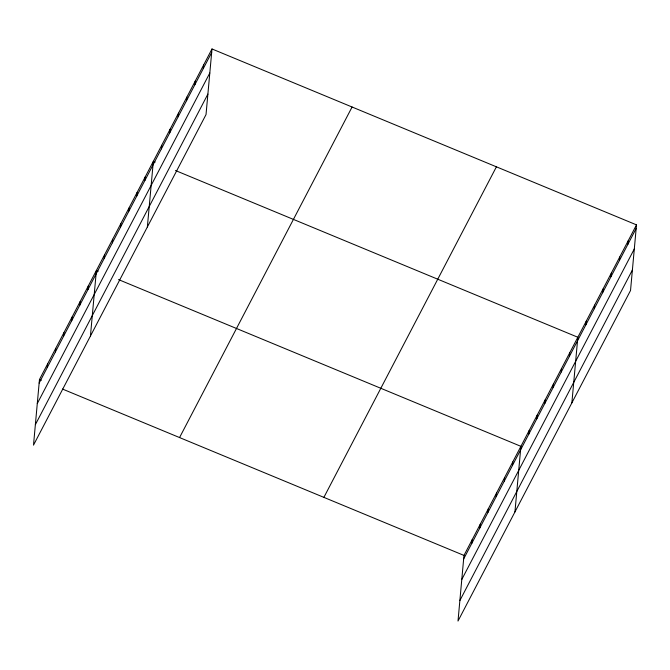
<?xml version="1.0" encoding="UTF-8"?>
<svg xmlns="http://www.w3.org/2000/svg" width="670" height="670" viewBox="0 0 670 670"><rect width="100%" height="100%" fill="white"/><g stroke="black" fill="none" stroke-linecap="round" stroke-linejoin="round"><path stroke-width="1" d="M211.996 48.96L39.471 379.513L33.5 445.131L206.025 114.578L211.996 48.96L636.5 224.869L630.529 290.487L458.004 621.04L463.975 555.422L636.5 224.869M47.277 367.495L47.604 363.927M55.417 351.909L55.736 348.341M63.549 336.332L63.876 332.764M71.682 320.746L72.008 317.178M79.814 305.16L80.14 301.592M87.946 289.582L88.273 286.015M90.433 336.047L96.405 270.429L98.247 271.191M104.219 258.411L104.537 254.843M112.351 242.833L112.669 239.257M120.483 227.247L120.809 223.679M128.615 211.661L128.942 208.094M136.747 196.084L137.074 192.508M144.879 180.498L145.206 176.93M147.367 226.971L153.338 161.344L155.18 162.107M161.395 148.857L161.721 145.29M169.778 132.802L170.096 129.235M178.153 116.748L178.48 113.18M186.536 100.693L186.863 97.125M194.911 84.638L195.238 81.07M203.295 68.583L203.621 65.015M471.781 543.404L472.107 539.836M479.913 527.826L480.239 524.25M488.045 512.24L488.371 508.672M496.185 496.654L496.504 493.087M504.317 481.077L504.644 477.501M512.45 465.491L512.776 461.923M514.937 511.964L520.908 446.337L118.523 279.591M528.714 434.328L529.04 430.751M536.846 418.742L537.173 415.174M544.986 403.156L545.305 399.588M553.119 387.57L553.437 384.002M561.251 371.992L561.577 368.425M569.383 356.406L569.709 352.839M571.87 402.879L577.841 337.253L175.456 170.515M585.898 324.766L586.225 321.198M594.273 308.711L594.6 305.143M602.657 292.656L602.983 289.088M611.032 276.601L611.358 273.033M619.415 260.546L619.742 256.978M627.798 244.491L628.117 240.924M39.145 383.081L211.67 52.528M37.286 403.558L209.811 73.005M35.368 424.654L207.893 94.102M179.56 437.56L352.085 107.007M323.886 497.366L496.411 166.813M463.648 558.989L636.173 228.436M461.789 579.466L634.314 248.913M459.863 600.563L632.388 270.01M39.471 379.513L41.314 380.275M62.511 389.061L463.975 555.422"/></g></svg>
